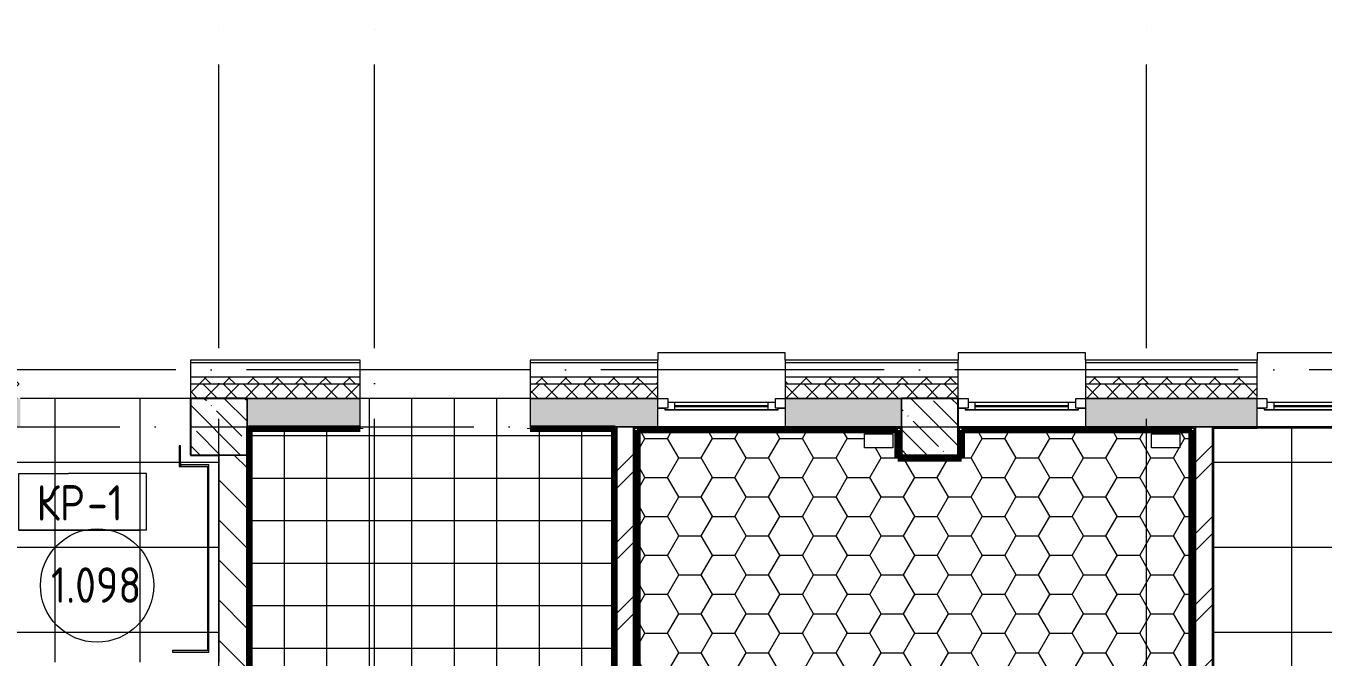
# Model space of a CAD drawing. Header units: millimetres. Extents: x -4370 to 196781, y -4577 to 61202.
# Drawn here: x 122789 to 131946, y 56750 to 61202 of the extents above; entities that cross this region are included whole.
import ezdxf

# ---------------------------------------------------------------- set-up
doc = ezdxf.new("R2010")
doc.units = ezdxf.units.MM
doc.linetypes.add('ADSK_Линия сетки', pattern=[2500, 2000, -250, 0, -250])
for name, color, linetype, lineweight in [('A-AREA-____-IDEN', 2, 'Continuous', 20), ('A-FLOR-____-IDEN', 11, 'Continuous', 20), ('A-FLOR-____-OTLN', 192, 'Continuous', 9), ('A-FLOR-____-PATT', 8, 'Continuous', 9), ('A-GLAZ-____-MCUT', 151, 'Continuous', 9), ('A-GLAZ-____-OTLN', 151, 'Continuous', 9), ('A-WALL-____-MCUT', 113, 'Continuous', 9), ('A-WALL-____-PATT', 111, 'Continuous', 9), ('A-WALL-FNSH-MCUT', 113, 'Continuous', 9), ('I-WALL-____-OTLN', 2, 'Continuous', 9), ('S-COLS-____-MCUT', 52, 'Continuous', 9), ('S-COLS-____-OTLN', 52, 'Continuous', 9), ('S-GRID-____-OTLN', 1, 'Continuous', 9)]:
    doc.layers.add(name, color=color, linetype=linetype, lineweight=lineweight)
doc.styles.add('GOST Common_1', font='GOST_Common.ttf', dxfattribs={"width": 0.9, "height": 250})
pattern_1 = [(45, (0, 0), (-251.4472, 251.4472), []), (45, (0, 381), (-251.4472, 251.4472), [])]
pattern_2 = [(135, (0, 0), (-142.5612, -142.5612), []), (135, (142.56, 0), (-142.5612, -142.5612), [252.016, -50.403, 3.353, -47.05])]

# ---------------------------------------------------------------- blocks, each defined once
blk = doc.blocks.new('Окно_СКБ_1Ст1 - 120_Окно_СКБ_1Ст_900_ОК6Л-29019250-О_АИ_ПП_0_000_Целиком')
at = {"layer": 'A-GLAZ-____-MCUT', "color": 90}
for p, q in [((-450, -195), (-450, -125)), ((-450, -125), (-380, -125)), ((-380, -125), (-380, -195)), ((380, -155), (-380, -155)), ((-380, -155), (-380, -195)), ((-330, -205), (-330, -155)), ((330, -205), (330, -155)), ((380, -195), (380, -125)), ((380, -125), (450, -125)), ((380, -195), (380, -155)), ((450, -125), (450, -195)), ((-380, -195), (-450, -195)), ((-380, -195), (-400, -195)), ((-400, -195), (-400, -205)), ((-400, -205), (400, -205)), ((400, -205), (-400, -205)), ((450, -195), (380, -195)), ((400, -195), (380, -195)), ((400, -205), (400, -195))]:
    blk.add_line(p, q, dxfattribs=at)
at = {"layer": 'A-GLAZ-____-MCUT', "color": 10, "lineweight": 5}
for p, q in [((-330, -175), (330, -175)), ((330, -185), (-330, -185))]:
    blk.add_line(p, q, dxfattribs=at)
at = {"layer": 'A-GLAZ-____-OTLN', "color": 10, "lineweight": 5}
for p, q in [((-450, -195), (-400, -195)), ((400, -195), (450, -195))]:
    blk.add_line(p, q, dxfattribs=at)
blk = doc.blocks.new('WNW_Отлив1 - Отлив_металлический 2-28596055-О_АИ_ПП_0_000_Целиком')
at = {"layer": 'A-GLAZ-____-OTLN', "color": 10, "lineweight": 5}
for p, q in [((450, 320), (-450, 320)), ((-450, 320), (-450, 270)), ((450, 270), (450, 320))]:
    blk.add_line(p, q, dxfattribs=at)
blk = doc.blocks.new('0083_СОШ675_АР_R22_rvt-1-О_АИ_ПП_0_000_Целиком')
at = {"layer": 'A-WALL-____-PATT', "lineweight": 5}
h = blk.add_hatch(dxfattribs=at)
h.set_pattern_fill('FP_1', color=10, style=0, pattern_type=2)
h.set_pattern_definition([(135, (0, 0), (-84.85281, -84.85281), []), (225, (0, 0), (84.85281, -84.85281), [])])
h.paths.add_polyline_path([(136350, 58675), (136350, 58725), (134480, 58725), (134480, 58675), (136230, 58675)])
h.paths.add_polyline_path([(133580, 58675), (133580, 58725), (132380, 58725), (132380, 58675), (132394.8, 58675)])
h.paths.add_polyline_path([(131480, 58675), (131480, 58725), (130270, 58725), (130270, 58675), (131152.9, 58675)])
h.paths.add_polyline_path([(129290.1, 58675), (129370, 58675), (129370, 58725), (128150, 58725), (128150, 58675), (128669.1, 58675)])
h.paths.add_polyline_path([(125150, 58675), (125150, 58725), (123950, 58725), (123950, 58675), (124943.4, 58675)])
h.paths.add_polyline_path([(127250, 58675), (127250, 58725), (126350, 58725), (126350, 58675), (127116.8, 58675)])
h.paths.add_polyline_path([(122750, 58675), (122750, 58725), (121740.1, 58725), (121740.1, 58675), (122459.6, 58675)])
h = blk.add_hatch(dxfattribs=at)
h.set_pattern_fill('FP_6', color=10, style=0, pattern_type=2)
h.set_pattern_definition([(45, (0, 0), (-70.71068, 70.71068), []), (135, (0, 0), (-70.71068, -70.71068), [])])
h.paths.add_polyline_path([(133580, 58575), (133580, 58675), (132380, 58675), (132380, 58575), (133180, 58575)])
h.paths.add_polyline_path([(134480, 58575), (136400, 58575), (136400, 58675), (134480, 58675)])
h.paths.add_polyline_path([(131480, 58575), (131480, 58675), (130270, 58675), (130270, 58575), (131152.9, 58575)])
h.paths.add_polyline_path([(128970, 58575), (129370, 58575), (129370, 58675), (128150, 58675), (128150, 58575), (128669.1, 58575)])
h.paths.add_polyline_path([(126945.2, 58575), (127250, 58575), (127250, 58675), (126350, 58675), (126350, 58575), (126806.3, 58575)])
h.paths.add_polyline_path([(125150, 58575), (125150, 58675), (123950, 58675), (123950, 58575), (124943.4, 58575)])
h.paths.add_polyline_path([(122750, 58575), (122750, 58675), (122000.1, 58675), (122000.1, 58575), (122459.6, 58575)])
h = blk.add_hatch(dxfattribs=at)
h.set_pattern_fill('FP_5', color=10, style=0, pattern_type=2)
h.set_pattern_definition([(50, (0, 0), (364.3679, -31.8783), [38.1, -419.1]), (355, (0, 0), (-70.48585, 382.1133), [30.48, -335.28]), (100.451, (30.36, -2.66), (293.885, 350.2334), [32.38, -356.18]), (46.184, (0, 101.6), (542.1585, -84.0858), [57.15, -628.65]), (96.636, (45.2, 94.6), (474.8049, 494.8554), [48.57, -534.27]), (351.184, (0, 101.6), (474.8102, 494.85), [45.72, -502.92]), (21, (50.8, 76.2), (303.22847, -204.53046), [38.1, -419.1]), (326, (50.8, 76.2), (123.6039, 368.376), [30.48, -335.28]), (71.451, (76.07, 59.16), (426.8341, 163.8427), [32.38, -356.18]), (37.5, (0, 0), (6.17665, 169.11015), [16.764, -314.452, 16.764, -323.596, -336.55]), (37.5, (0, 0), (6.17665, 169.11015), [-671.576, 16.764, -319.786]), (7.5, (0, 0), (133.63888, 200.3615), [16.764, -177.292, 16.764, -306.832, -128.27]), (7.5, (0, 0), (133.63888, 200.3615), [-517.652, 16.764, -111.506]), (327.5, (-113.28, 0), (271.18182, -11.45836), [16.764, -110.236, 16.764, -379.476, -525.78]), (327.5, (-113.28, 0), (271.18182, -11.45836), [-523.24, 16.764, -509.016]), (317.5, (-164.08, 0), (296.2585, 50.85285), [16.764, -148.336, 16.764, -246.38, -373.38]), (317.5, (-164.08, 0), (296.2585, 50.85285), [-428.244, 16.764, -356.616])])
h.paths.add_polyline_path([(136500, 58375), (136500, 58575), (134480, 58575), (134480, 58375), (136431, 58375)])
h.paths.add_polyline_path([(133180, 58375), (133180, 58575), (132380, 58575), (132380, 58375), (132394.8, 58375)])
h.paths.add_polyline_path([(131480, 58375), (131480, 58575), (130270, 58575), (130270, 58375), (131152.9, 58375)])
h.paths.add_polyline_path([(128970, 58375), (128970, 58575), (128150, 58575), (128150, 58375), (128669.1, 58375)])
h.paths.add_polyline_path([(126350, 58375), (127250, 58375), (127250, 58575), (126350, 58575)])
h.paths.add_polyline_path([(124943.4, 58375), (125150, 58375), (125150, 58575), (124350, 58575), (124350, 58375)])
h.paths.add_polyline_path([(122200, 58375), (122750, 58375), (122750, 58575), (122200, 58575)])
h = blk.add_hatch(dxfattribs=at)
h.set_pattern_fill('FP_7', color=10, style=0, pattern_type=2)
h.set_pattern_definition(pattern_1)
h.paths.add_polyline_path([(127078.4, 49250), (127078.4, 58375), (126958.4, 58375), (126958.4, 49250)])
h = blk.add_hatch(dxfattribs=at)
h.set_pattern_fill('FP_7', color=10, style=0, pattern_type=2)
h.set_pattern_definition(pattern_1)
h.paths.add_polyline_path([(131165, 55430), (131165, 58375), (131045, 58375), (131045, 55430), (131152.9, 55430)])
h = blk.add_hatch(dxfattribs=at)
h.set_pattern_fill('FP_4', color=10, style=0, pattern_type=2)
h.set_pattern_definition([(135, (0, 0), (-141.42136, -141.42136), [])])
h.paths.add_polyline_path([(124350, 56535), (124350, 58175), (124150, 58175), (124150, 56535)])
at = {"layer": 'S-COLS-____-OTLN', "lineweight": 5}
h = blk.add_hatch(dxfattribs=at)
h.set_pattern_fill('FP_3', color=256, style=0, pattern_type=2)
h.set_pattern_definition(pattern_2)
h.paths.add_polyline_path([(123950, 58175), (124350, 58175), (124350, 58575), (123950, 58575), (123950, 58264.9)])
h = blk.add_hatch(dxfattribs=at)
h.set_pattern_fill('FP_3', color=256, style=0, pattern_type=2)
h.set_pattern_definition(pattern_2)
h.paths.add_polyline_path([(128970, 58175), (129370, 58175), (129370, 58575), (128970, 58575), (128970, 58264.9)])
at = {"layer": 'A-FLOR-____-OTLN', "color": 90}
blk.add_line((123950, 58575), (122750, 58575), dxfattribs=at)
at = {"layer": 'A-WALL-____-MCUT', "color": 90}
for p, q in [((123950, 58825), (123950, 58765)), ((125150, 58765), (125150, 58825)), ((126350, 58825), (126350, 58765)), ((127250, 58725), (127250, 58825)), ((128150, 58825), (128150, 58725)), ((129370, 58725), (129370, 58825)), ((130270, 58825), (130270, 58725)), ((131480, 58725), (131480, 58825)), ((123950, 58765), (123950, 58725)), ((125150, 58725), (125150, 58765)), ((126350, 58765), (126350, 58725)), ((123950, 58675), (123950, 58575)), ((125150, 58575), (125150, 58675)), ((126350, 58675), (126350, 58575)), ((127250, 58575), (127250, 58675)), ((128150, 58675), (128150, 58575)), ((129370, 58575), (129370, 58675)), ((130270, 58675), (130270, 58575)), ((131480, 58575), (131480, 58675)), ((123950, 58575), (124350, 58575)), ((128970, 58575), (129370, 58575))]:
    blk.add_line(p, q, dxfattribs=at)
at = {"layer": 'A-WALL-____-MCUT', "color": 10, "lineweight": 5}
for p, q in [((125150, 58825), (123950, 58825)), ((126945.2, 58825), (126350, 58825)), ((127250, 58825), (126945.2, 58825)), ((129370, 58825), (128150, 58825)), ((131480, 58825), (130270, 58825)), ((124350, 58575), (124350, 58375)), ((128970, 58375), (128970, 58575)), ((124350, 58175), (124150, 58175))]:
    blk.add_line(p, q, dxfattribs=at)
at = {"layer": 'A-WALL-____-MCUT', "color": 50, "lineweight": 13}
for p, q in [((123950, 58725), (123950, 58675)), ((125150, 58725), (123950, 58725)), ((125150, 58675), (125150, 58725)), ((126350, 58725), (126350, 58675)), ((126945.2, 58725), (126350, 58725)), ((127250, 58725), (126945.2, 58725)), ((127250, 58675), (127250, 58725)), ((128150, 58725), (128150, 58675)), ((129370, 58725), (128150, 58725)), ((129370, 58675), (129370, 58725)), ((130270, 58725), (130270, 58675)), ((131480, 58725), (130270, 58725)), ((131480, 58675), (131480, 58725)), ((125150, 58675), (123950, 58675)), ((126945.2, 58675), (126350, 58675)), ((127250, 58675), (126945.2, 58675)), ((129370, 58675), (128150, 58675)), ((131480, 58675), (130270, 58675)), ((124350, 58575), (125150, 58575)), ((125150, 58575), (124350, 58575)), ((125150, 58375), (125150, 58575)), ((126350, 58575), (126945.2, 58575)), ((126350, 58575), (126350, 58375)), ((127250, 58575), (126350, 58575)), ((126945.2, 58575), (127250, 58575)), ((127250, 58375), (127250, 58575)), ((128150, 58575), (128970, 58575)), ((128150, 58575), (128150, 58375)), ((128970, 58575), (128150, 58575)), ((130270, 58575), (131480, 58575)), ((130270, 58575), (130270, 58375)), ((131480, 58575), (130270, 58575)), ((131480, 58375), (131480, 58575)), ((124350, 58375), (125150, 58375)), ((126350, 58375), (127250, 58375)), ((126958.4, 58375), (126958.4, 49250)), ((127078.4, 58375), (126958.4, 58375)), ((127078.4, 52439.7), (127078.4, 58375)), ((128150, 58375), (128970, 58375)), ((130270, 58375), (131480, 58375)), ((131165, 58375), (131045, 58375)), ((131045, 58375), (131045, 55430)), ((131165, 55430), (131165, 58375)), ((124150, 58175), (124150, 56715)), ((124350, 56535), (124350, 58175))]:
    blk.add_line(p, q, dxfattribs=at)
at = {"layer": 'A-WALL-FNSH-MCUT', "color": 90}
for p, q in [((125150, 58845), (123950, 58845)), ((123950, 58845), (123950, 58825)), ((125150, 58825), (125150, 58845)), ((126945.2, 58845), (126350, 58845)), ((126350, 58845), (126350, 58825)), ((127250, 58845), (126945.2, 58845)), ((127250, 58825), (127250, 58845)), ((129370, 58845), (128150, 58845)), ((128150, 58845), (128150, 58825)), ((129370, 58825), (129370, 58845)), ((131480, 58845), (130270, 58845)), ((130270, 58845), (130270, 58825)), ((131480, 58825), (131480, 58845))]:
    blk.add_line(p, q, dxfattribs=at)
at = {"layer": 'I-WALL-____-OTLN', "color": 90}
for p, q in [((128150, 58375), (127250, 58375)), ((129396, 58375), (129370, 58375)), ((130270, 58375), (129396, 58375)), ((132380, 58375), (131480, 58375))]:
    blk.add_line(p, q, dxfattribs=at)
at = {"layer": 'S-COLS-____-MCUT', "color": 130, "lineweight": 25}
for p, q in [((124350, 58575), (123950, 58575)), ((123950, 58575), (123950, 58175)), ((129370, 58575), (128970, 58575)), ((129370, 58175), (129370, 58575)), ((124350, 58175), (124350, 58375)), ((128970, 58375), (128970, 58175)), ((123950, 58175), (124150, 58175)), ((128970, 58175), (129370, 58175))]:
    blk.add_line(p, q, dxfattribs=at)
at = {"layer": 'S-COLS-____-OTLN', "color": 90}
for p, q in [((124350, 58375), (124350, 58575)), ((128970, 58575), (128970, 58375)), ((124150, 58175), (124350, 58175))]:
    blk.add_line(p, q, dxfattribs=at)
at = {"layer": 'A-GLAZ-____-OTLN', "color": 90, "lineweight": 9}
for name, p in [('WNW_Отлив1 - Отлив_металлический 2-28596055-О_АИ_ПП_0_000_Целиком', (127700, 58575)), ('WNW_Отлив1 - Отлив_металлический 2-28596055-О_АИ_ПП_0_000_Целиком', (129820, 58575)), ('WNW_Отлив1 - Отлив_металлический 2-28596055-О_АИ_ПП_0_000_Целиком', (131930, 58575)), ('Окно_СКБ_1Ст1 - 120_Окно_СКБ_1Ст_900_ОК6Л-29019250-О_АИ_ПП_0_000_Целиком', (127700, 58700)), ('Окно_СКБ_1Ст1 - 120_Окно_СКБ_1Ст_900_ОК6Л-29019250-О_АИ_ПП_0_000_Целиком', (129820, 58700)), ('Окно_СКБ_1Ст1 - 120_Окно_СКБ_1Ст_900_ОК6Л-29019250-О_АИ_ПП_0_000_Целиком', (131930, 58700))]:
    blk.add_blockref(name, p, dxfattribs=at)
blk = doc.blocks.new('BSC_Колонна _Прямоугольная - ПР-1_Профиль торцевой для плитки-3454341-О_АИ_ПП_0_000_Целиком')
at = {"layer": 'S-COLS-____-MCUT'}
for p, q in [((5, 5), (-5, 5)), ((-5, 5), (-5, -5)), ((5, -5), (5, 5)), ((-5, -5), (5, -5))]:
    blk.add_line(p, q, dxfattribs=at)
blk = doc.blocks.new('ADSK_Марка_Перекрытие - Типоразмер_ADSK_Марка-158127-О_АИ_ПП_0_000_Целиком')
at = {"layer": 'A-FLOR-____-IDEN'}
for p, q in [((-4.5, 4), (-1, 4)), ((-4.5, 0), (-4.5, 4)), ((4.5, 4), (-1, 4)), ((4.5, 0), (4.5, 4)), ((4.5, 0), (-4.5, 0)), ((-4.5, 0), (4, 0))]:
    blk.add_line(p, q, dxfattribs=at)
blk = doc.blocks.new('ADSK_Марка_Помещение_ОдноЗначение - Номер-159740-О_АИ_ПП_0_000_Целиком')
at = {"layer": 'A-AREA-____-IDEN'}
blk.add_circle((0, 0), 4, dxfattribs=at)

msp = doc.modelspace()

# ---------------------------------------------------------------- hatches: boundary and pattern name
at = {"layer": 'A-FLOR-____-PATT'}
h = msp.add_hatch(dxfattribs=at)
h.set_pattern_fill('FP_192', color=256, style=0, pattern_type=2)
h.set_pattern_definition([(90, (122995, 57524.94), (-600, 4e-14), []), (180, (122995, 57524.94), (-7e-14, -600), [])])
h.paths.add_polyline_path([(123824.999505, 56714.940333), (123824.999505, 56715), (124149.999505, 56715), (124149.999505, 58174.939747), (123949.978078, 58174.999414), (123949.978078, 58574.940333), (122765.021922, 58574.940333), (122765.021922, 58374.940333), (122215.021426, 58374.940333), (122215.041195, 56715), (123701.532826, 56714.940333)])
h.paths.add_polyline_path([(122269.999505, 56785), (122269.999505, 58305), (122750, 58305), (122750, 58295), (122279.999505, 58295), (122279.999505, 56795), (122724.999505, 56795), (122724.999505, 56785), (122279.999505, 56785)])
h.paths.add_polyline_path([(124069.999505, 56785), (123824.999505, 56785), (123824.999505, 56795), (124069.999505, 56795), (124069.999505, 58094.999414), (123869.999505, 58094.999414), (123869.999505, 58240), (123879.999505, 58240), (123879.999505, 58109.999414), (123884.999505, 58109.999414), (123884.999505, 58104.999414), (124079.999505, 58104.999414), (124079.999505, 56785), (124072.221727, 56785)])
h = msp.add_hatch(dxfattribs=at)
h.set_pattern_fill('FP_150', color=256, style=0, pattern_type=2)
h.set_pattern_definition([(0, (125514.22, 53812.5), (0, 300), []), (90, (125514.22, 53812.5), (-300, 2e-14), [])])
h.paths.add_polyline_path([(126185.328886, 49265.001172), (126943.433, 49265.095722), (126943.433, 58360.000586), (126350, 58360.000586), (126350, 58575), (125150, 58575), (125150, 58360.000586), (124364.978078, 58360.000586), (124364.978078, 56535.000586), (124359.978078, 56535.000586), (124359.978078, 56525.000586), (124349.978078, 56525.000586), (124349.978078, 56520.000586), (124164.999505, 56520.000586), (124164.999505, 51890), (124349.978078, 51890), (124349.978078, 51885), (124359.978078, 51885), (124359.978078, 51875), (124364.978078, 51874.999414), (124364.978078, 51474.999414), (124359.978078, 51474.999414), (124359.978078, 51465), (124349.978078, 51465), (124349.978078, 51460), (124164.999505, 51460), (124164.999505, 49265.001172)])
h = msp.add_hatch(dxfattribs=at)
h.set_pattern_fill('FP_243', color=256, style=0, pattern_type=2)
h.set_pattern_definition([(0, (0, 0), (238.125, 137.482), [158.75, -317.5]), (120, (0, 0), (-238.1254, 137.4813), [158.75, -317.5]), (60, (0, 0), (-0.0004, 274.9633), [0, -317.5, 158.75, 0])])
h.paths.add_polyline_path([(127103.433, 51260), (128944.978078, 51260), (128944.978078, 51900), (129394.978078, 51900), (129394.978078, 51600), (129794.978078, 51600), (129794.978078, 51260), (130260, 51260), (130260, 52199.999414), (130285, 52199.999414), (130285, 53299.999414), (130260, 53299.999414), (130260, 55447.500586), (130275, 55447.746961), (130275, 55455.000586), (131020, 55455.000586), (131020, 58350.000586), (129394.978078, 58350.000586), (129394.978078, 58150), (128944.978078, 58150), (128944.978078, 58350.000586), (127103.433, 58350.000586), (127103.433, 52464.722576), (127545.001, 52464.722576), (127545.000414, 51794.722575), (127103.433, 51794.722575), (127103.433, 51268.104314)])
h.paths.add_polyline_path([(130735, 58225), (130735, 58325), (130935, 58325), (130935, 58225)])
h.paths.add_polyline_path([(128710.082471, 58225), (128710.082471, 58325), (128910.082471, 58325), (128910.082471, 58225)])
h = msp.add_hatch(dxfattribs=at)
h.set_pattern_fill('FP_132', color=256, style=0, pattern_type=2)
h.set_pattern_definition([(90, (133525, 56925), (-600, 4e-14), []), (180, (133525, 56925), (7e-14, -600), [])])
h.paths.add_polyline_path([(132385, 55430), (132385, 55440.000586), (136090, 55440.89276), (136090, 58365.000586), (133590, 58365.000586), (133589.15795, 58165), (133169.978078, 58165), (133169.978078, 58365.000586), (131175, 58365.000586), (131175, 55440.000586), (131285, 55440.000586), (131285, 55430.000586)])
h.paths.add_polyline_path([(133579.978078, 58180), (133580, 58180), (133579.978078, 58264.940858)])
h.paths.add_polyline_path([(134890, 58225), (134890, 58325), (135090, 58325), (135090, 58225)])
at = {"layer": 'A-WALL-____-PATT'}
h = msp.add_hatch(color=7, dxfattribs=at)
h.paths.add_polyline_path([(126350, 58365.000586), (126948.433, 58365.000586), (126948.433, 58375.000586), (126350, 58375.000586)])
h.paths.add_polyline_path([(124943.430856, 58365.000586), (125150, 58365.000586), (125150, 58375.000586), (124349.978078, 58375.000586), (124349.978078, 58365.000586), (124359.978078, 58365.000586)])
for points in [[(124359.978078, 56525.000586), (124359.978078, 58365.000586), (124349.978078, 58365.000586), (124349.978078, 56525.000586)], [(126948.433, 49260.001172), (126958.433, 49260.001172), (126958.433, 58375.000586), (126948.433, 58375.000586), (126948.433, 50179.661351)], [(127078.433, 52449.722576), (127088.433, 52449.722576), (127088.433, 58365.000586), (127078.433, 58365.000586), (127078.433, 52489.74121)], [(128969.978078, 58165), (128969.978078, 58365.000586), (128959.978078, 58365.000586), (128959.978078, 58165)], [(129379.978078, 58175), (129379.978078, 58365.000586), (129369.978078, 58365.000586), (129369.978078, 58175)], [(131035, 58365.000586), (131035, 58375.000586), (130269.978078, 58375.000586), (130269.978078, 58365.000586)], [(131045, 55430.000586), (131045, 58375.000586), (131035, 58375.000586), (131035, 55430.000586)], [(131165, 55430.000586), (131175, 55430.000586), (131175, 58375.000586), (131165, 58375.000586), (131165, 57109.900929)], [(123869.999505, 58094.999414), (123879.999505, 58094.999414), (123879.999505, 58099.999414), (123874.999505, 58099.999414), (123874.999505, 58109.999414), (123879.999505, 58109.999414), (123879.999505, 58240), (123869.999505, 58240)], [(128969.978078, 58165), (129379.978078, 58165), (129379.978078, 58175), (128969.978078, 58175)], [(123884.999505, 58094.999414), (124069.999505, 58094.999414), (124069.999505, 58104.999414), (123884.999505, 58104.999414), (123884.999505, 58099.999414), (123879.999505, 58099.999414), (123879.999505, 58094.999414)], [(124069.999505, 56795), (124079.999505, 56795), (124079.999505, 58104.999414), (124069.999505, 58104.999414), (124069.999505, 57109.900929)]]:
    msp.add_hatch(color=7, dxfattribs=at).paths.add_polyline_path(points)
h = msp.add_hatch(color=7, dxfattribs=at)
h.paths.add_polyline_path([(128969.978078, 58365.000586), (128969.978078, 58375.000586), (128150, 58375.000586), (128150, 58365.000586), (128959.978078, 58365.000586)])
h.paths.add_polyline_path([(127078.433, 58365.000586), (127250, 58365.000586), (127250, 58375.000586), (127078.433, 58375.000586)])
h = msp.add_hatch(color=7, dxfattribs=at)
h.paths.add_polyline_path([(133179.978078, 58365.000586), (133179.978078, 58375.000586), (132380, 58375.000586), (132380, 58365.000586), (133169.978078, 58365.000586)])
h.paths.add_polyline_path([(131480, 58365.000586), (131480, 58375.000586), (131175, 58375.000586), (131175, 58365.000586)])
h = msp.add_hatch(color=7, dxfattribs=at)
h.paths.add_polyline_path([(124079.999505, 56785), (124079.999505, 56795), (123824.999505, 56795), (123824.999505, 56785)])
h.paths.add_polyline_path([(122279.999505, 56785), (122724.999505, 56785), (122724.999505, 56795), (122279.999505, 56795)])

# ---------------------------------------------------------------- linework, layer by layer
at = {"layer": 'A-FLOR-____-OTLN'}
for p, q in [((123950.09624, 58574.940333), (122765.021922, 58574.940333)), ((126350, 58575), (125150, 58575)), ((128710.082471, 58225), (128710.082471, 58325)), ((128710.082471, 58325), (128910.082471, 58325)), ((128910.082471, 58325), (128910.082471, 58225)), ((130735, 58225), (130735, 58325)), ((130735, 58325), (130935, 58325)), ((130935, 58325), (130935, 58225)), ((124149.999505, 58174.939747), (123965, 58174.939747)), ((128910.082471, 58225), (128710.082471, 58225)), ((130935, 58225), (130735, 58225))]:
    msp.add_line(p, q, dxfattribs=at)
at = {"layer": 'A-WALL-____-MCUT', "color": 7}
for p, q in [((125150, 58375.000586), (124349.978078, 58375.000586)), ((124349.978078, 58375.000586), (124349.978078, 56535.000586)), ((124359.978078, 58365.000586), (125150, 58365.000586)), ((124359.978078, 56525.000586), (124359.978078, 58365.000586)), ((125150, 58365.000586), (125150, 58375.000586)), ((126958.433, 58375.000586), (126350, 58375.000586)), ((126350, 58375.000586), (126350, 58365.000586)), ((126350, 58365.000586), (126948.433, 58365.000586)), ((126948.433, 58365.000586), (126948.433, 49260.001172)), ((126958.433, 49250.001172), (126958.433, 58375.000586)), ((127250, 58375.000586), (127078.433, 58375.000586)), ((127078.433, 58375.000586), (127078.433, 52439.722576)), ((127088.433, 58365.000586), (127250, 58365.000586)), ((127088.433, 52449.722576), (127088.433, 58365.000586)), ((127250, 58365.000586), (127250, 58375.000586)), ((128969.978078, 58375.000586), (128150, 58375.000586)), ((128150, 58375.000586), (128150, 58365.000586)), ((128150, 58365.000586), (128959.978078, 58365.000586)), ((128959.978078, 58365.000586), (128959.978078, 58165)), ((128969.978078, 58175), (128969.978078, 58375.000586)), ((129379.978078, 58365.000586), (129369.978078, 58365.000586)), ((129369.978078, 58365.000586), (129369.978078, 58175)), ((129379.978078, 58165), (129379.978078, 58365.000586)), ((131045, 58375.000586), (130269.978078, 58375.000586)), ((130269.978078, 58375.000586), (130269.978078, 58365.000586)), ((130269.978078, 58365.000586), (131035, 58365.000586)), ((131035, 58365.000586), (131035, 55440.000586)), ((131045, 55430.000586), (131045, 58375.000586)), ((123869.999505, 58240), (123869.999505, 58094.999414)), ((123879.999505, 58240), (123869.999505, 58240)), ((123879.999505, 58109.999414), (123879.999505, 58240)), ((128959.978078, 58165), (129379.978078, 58165)), ((129369.978078, 58175), (128969.978078, 58175)), ((123869.999505, 58094.999414), (124069.999505, 58094.999414)), ((124079.999505, 58104.999414), (123884.999505, 58104.999414)), ((124069.999505, 58094.999414), (124069.999505, 56795)), ((124079.999505, 56785), (124079.999505, 58104.999414)), ((124069.999505, 56795), (123824.999505, 56795)), ((123824.999505, 56795), (123824.999505, 56785)), ((123824.999505, 56785), (124079.999505, 56785))]:
    msp.add_line(p, q, dxfattribs=at)
at = {"layer": 'A-WALL-FNSH-MCUT', "color": 7}
for p, q in [((131165, 58375.000586), (131165, 55430.000586)), ((131480, 58375.000586), (131165, 58375.000586)), ((131175, 55440.000586), (131175, 58365.000586)), ((131175, 58365.000586), (131480, 58365.000586)), ((131480, 58365.000586), (131480, 58375.000586))]:
    msp.add_line(p, q, dxfattribs=at)
at = {"layer": 'I-WALL-____-OTLN', "color": 94, "lineweight": 90}
for p, q in [((125150, 58360.000586), (124359.978078, 58360.000586)), ((124364.978078, 58365.063875), (124364.978078, 56535.000586)), ((125150, 58360.000586), (125150, 58365.000586)), ((126350, 58365.000586), (126350, 58360.000586)), ((126948.438491, 58360.000586), (126350, 58360.000586)), ((126943.433, 49259.983241), (126943.433, 58365.000586))]:
    msp.add_line(p, q, dxfattribs=at)
at = {"layer": 'I-WALL-____-OTLN', "color": 230, "lineweight": 90}
for p, q in [((128944.978078, 58350.000586), (127103.433, 58350.000586)), ((127103.433, 58350.000586), (127103.433, 52464.722576)), ((128944.978078, 58150), (128944.978078, 58350.000586)), ((129394.978078, 58350.000586), (129394.978078, 58150)), ((131020, 58350.000586), (129394.978078, 58350.000586)), ((131020, 55455.000586), (131020, 58350.000586)), ((128944.978078, 58165), (128959.978078, 58165)), ((129394.978078, 58150), (128944.978078, 58150))]:
    msp.add_line(p, q, dxfattribs=at)
at = {"layer": 'I-WALL-____-OTLN'}
for p, q in [((127250, 58375.000586), (128150, 58375.000586)), ((128150, 58365.000586), (127250, 58365.000586)), ((129369.978078, 58375.000586), (130269.978078, 58375.000586)), ((129379.978078, 58365.000586), (129379.978078, 58375.000586)), ((130269.978078, 58365.000586), (129379.978078, 58365.000586)), ((131480, 58375.000586), (132380, 58375.000586)), ((132380, 58365.000586), (131480, 58365.000586))]:
    msp.add_line(p, q, dxfattribs=at)
at = {"layer": 'S-GRID-____-OTLN', "linetype": 'ADSK_Линия сетки'}
for p, q in [((124150.000505, -3572.657751), (124150.000505, 61202.00513)), ((125250.001, -3572.657751), (125250.001, 61202.00513)), ((130700.001, -3572.657751), (130700.001, 61202.00513)), ((156348.554077, 58775.000586), (76917.364355, 58775.000586)), ((-3553.763124, 58375.000586), (155078.554077, 58375.000586))]:
    msp.add_line(p, q, dxfattribs=at)

# ---------------------------------------------------------------- block references
at = {"lineweight": 5}
msp.add_blockref('0083_СОШ675_АР_R22_rvt-1-О_АИ_ПП_0_000_Целиком', (0, 0), dxfattribs=at)
at = {"layer": 'A-AREA-____-IDEN', "xscale": 99.99999999999993, "yscale": 99.99999999999993, "zscale": 99.99999999999993}
msp.add_blockref('ADSK_Марка_Помещение_ОдноЗначение - Номер-159740-О_АИ_ПП_0_000_Целиком', (123291.408277, 57254.886671), dxfattribs=at)
at = {"layer": 'A-FLOR-____-IDEN', "xscale": 99.99999999999993, "yscale": 99.99999999999993, "zscale": 99.99999999999993}
msp.add_blockref('ADSK_Марка_Перекрытие - Типоразмер_ADSK_Марка-158127-О_АИ_ПП_0_000_Целиком', (123190.021426, 57644.940333), dxfattribs=at)
at = {"layer": 'S-COLS-____-OTLN'}
msp.add_blockref('BSC_Колонна _Прямоугольная - ПР-1_Профиль торцевой для плитки-3454341-О_АИ_ПП_0_000_Целиком', (123879.999505, 58104.999414), dxfattribs=at)

# ---------------------------------------------------------------- texts
at = {"layer": 'A-AREA-____-IDEN', "lineweight": 9, "insert": (122966.051019, 57382.611743), "char_height": 250, "width": 800.8858125, "attachment_point": 1, "style": 'GOST Common_1'}
msp.add_mtext('1.098', dxfattribs=at)
at = {"layer": 'A-FLOR-____-IDEN', "lineweight": 9, "char_height": 250, "attachment_point": 1, "style": 'GOST Common_1'}
for s, insert, width in [('КР', (122863.940581, 57962.777907), 432.91125), ('-1', (123221.128081, 57962.777907), 331.898625)]:
    msp.add_mtext(s, dxfattribs=dict(at, insert=insert, width=width))

doc.saveas('drawing.dxf')
